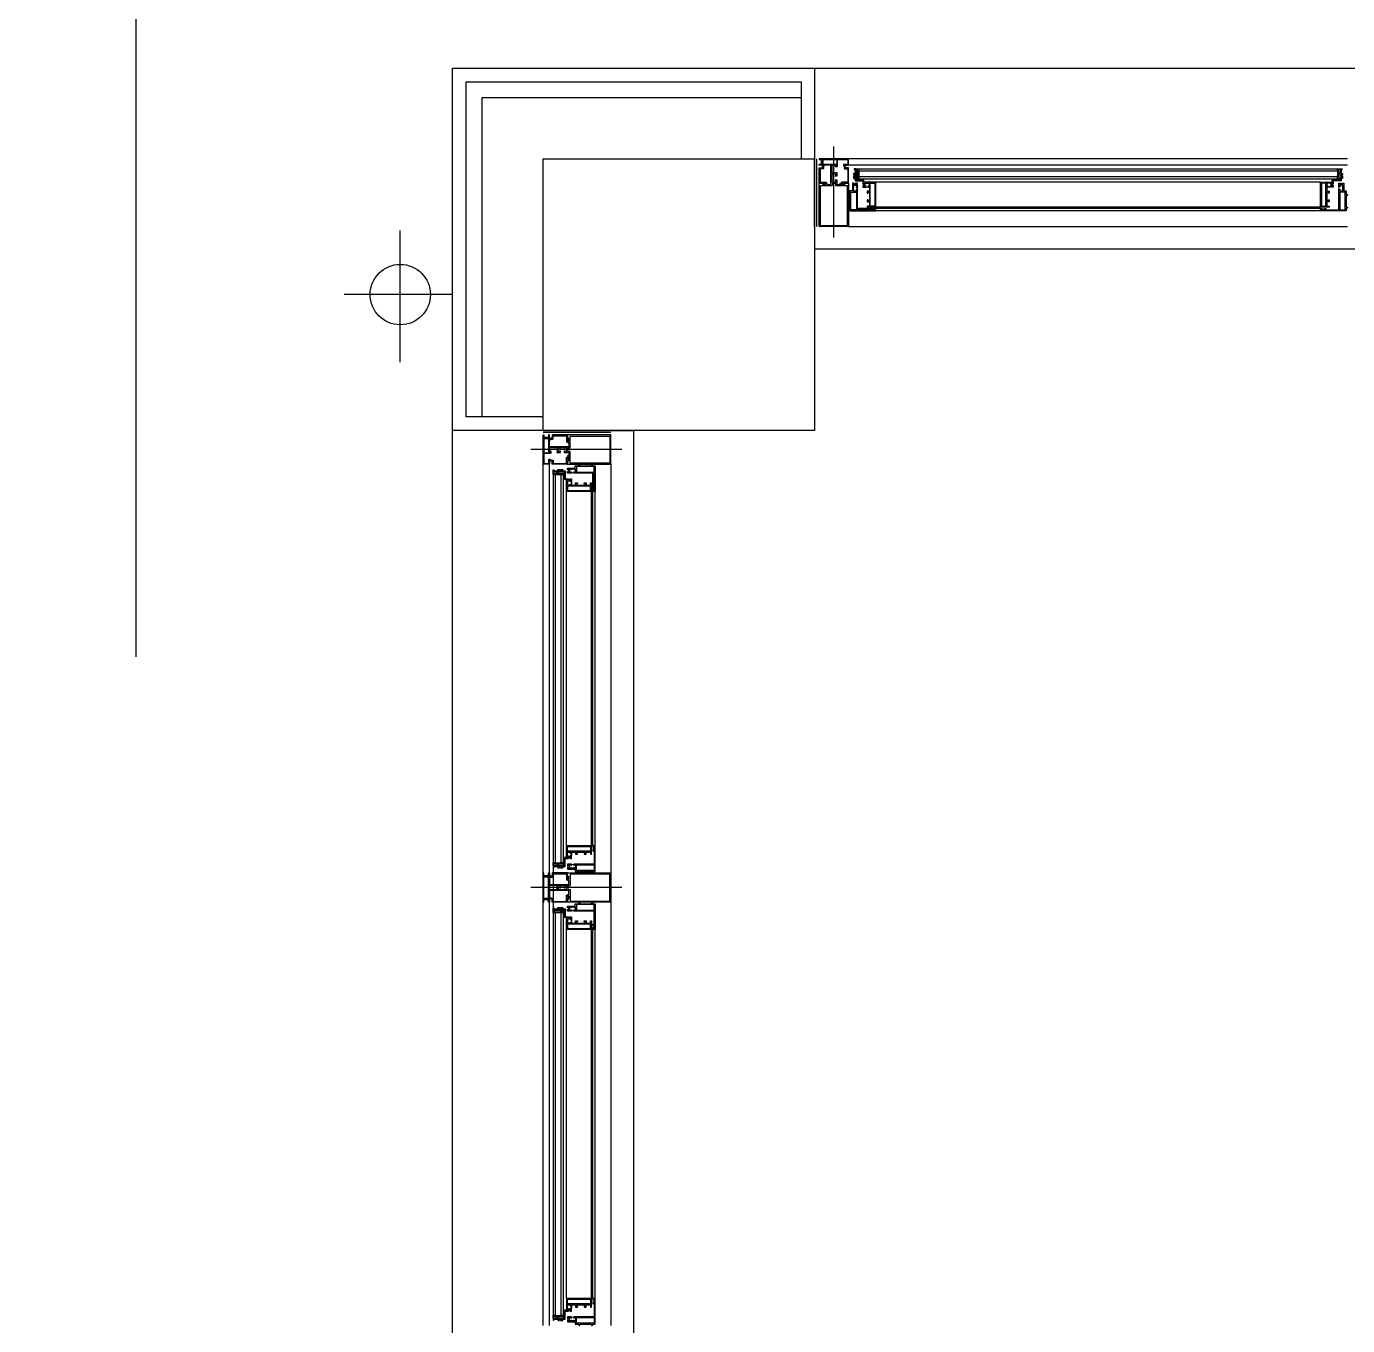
# Model space of a CAD drawing. Header units: millimetres. Extents: x 8456 to 190005487, y 619 to 455456909.
# Drawn here: x 196318.4 to 196767.9, y 159489.1 to 159931.1 of the extents above; entities that cross this region are included whole.
import ezdxf

# ---------------------------------------------------------------- set-up
doc = ezdxf.new("R2010")
doc.units = ezdxf.units.MM
doc.header["$LTSCALE"] = 400
doc.header["$MEASUREMENT"] = 0
doc.linetypes.add('HID', pattern=[2, 1.1, -0.9])
doc.linetypes.add('XR-평면도$0$HID', pattern=[2, 1.1, -0.9])
doc.layers.get('0').update_dxf_attribs({"linetype": 'CONTINUOUS'})
doc.layers.get('Defpoints').update_dxf_attribs({"color": 153, "linetype": 'CONTINUOUS'})
for name, color, linetype in [('AA-FIN2', 6, 'CONTINUOUS'), ('AA-FUR-미설치', 8, 'HID'), ('AA-HAT-타일', 8, 'CONTINUOUS'), ('AA-WID', 4, 'CONTINUOUS'), ('AA-공통-단열재', 17, 'CONTINUOUS'), ('COL', 2, 'CONTINUOUS'), ('FIN', 5, 'CONTINUOUS'), ('WID', 4, 'CONTINUOUS')]:
    doc.layers.add(name, color=color, linetype=linetype)
doc.layers.add('G-창호공차', color=31, linetype='CONTINUOUS', plot=False)

# ---------------------------------------------------------------- blocks, each defined once
blk = doc.blocks.new('A$C2DB436D3')
at = {"color": 8, "ltscale": 100}
for p, q in [((7153.54, 23109.55, 2515.73), (7949.94, 23109.55, 2515.73)), ((6977.54, 22269.15, 2515.73), (6977.54, 22933.55, 2515.73))]:
    blk.add_line(p, q, dxfattribs=at)
at = {"color": 8}
for p, q in [((6952.12, 22966.67, 2515.73), (6952.12, 23030.74, 2515.73)), ((6977.54, 22999.55, 2515.73), (6924.8, 22999.55, 2515.73))]:
    blk.add_line(p, q, dxfattribs=at)
blk.add_circle((6952.12, 22999.55, 2515.73), 14.67, dxfattribs=at)
at = {"layer": 'AA-FIN2', "color": 8}
for p, q in [((6977.54, 22933.55, 2515.73), (6977.54, 23109.55, 2515.73)), ((6977.54, 23109.55, 2515.73), (7153.54, 23109.55, 2515.73)), ((7153.54, 23109.55, 2515.73), (7153.54, 23065.55, 2515.73)), ((6984.14, 22940.15, 2515.73), (6984.14, 23102.95, 2515.73)), ((6984.14, 23102.95, 2515.73), (7146.94, 23102.95, 2515.73)), ((7146.94, 23102.95, 2515.73), (7146.94, 23065.55, 2515.73)), ((7021.54, 22940.15, 2515.73), (6984.14, 22940.15, 2515.73)), ((7021.54, 22933.55, 2515.73), (6977.54, 22933.55, 2515.73))]:
    blk.add_line(p, q, dxfattribs=at)
at = {"layer": 'AA-FUR-미설치', "color": 8, "linetype": 'XR-평면도$0$HID'}
blk.add_line((6823.54, 23263.55, 2515.73), (6823.54, 21855.55, 2515.73), dxfattribs=at)
at = {"layer": 'AA-HAT-타일', "color": 8}
for p, q in [((7949.94, 23021.55, 2515.73), (7153.54, 23021.55, 2515.73)), ((7065.54, 22933.55, 2515.73), (7065.54, 22269.15, 2515.73))]:
    blk.add_line(p, q, dxfattribs=at)
at = {"layer": 'AA-WID', "color": 8}
for p, q in [((7162.89, 23027.23, 2515.73), (7162.89, 23071.51, 2515.73)), ((7412.59, 23065.55, 2515.73), (7170.04, 23065.55, 2515.73)), ((7412.59, 23062.47, 2515.73), (7170.04, 23062.47, 2515.73)), ((7174.96, 23060.49, 2515.73), (7174.42, 23055.21, 2515.73)), ((7174.96, 23060.71, 2515.73), (7407.67, 23060.71, 2515.73)), ((7174.96, 23060.71, 2515.73), (7174.96, 23055.87, 2515.73)), ((7174.96, 23059.61, 2515.73), (7407.67, 23059.61, 2515.73)), ((7174.96, 23055.87, 2515.73), (7174.96, 23057.19, 2515.73)), ((7174.96, 23056.97, 2515.73), (7407.67, 23056.97, 2515.73)), ((7174.96, 23055.87, 2515.73), (7407.67, 23055.87, 2515.73)), ((7407.67, 23059.61, 2515.73), (7407.67, 23060.71, 2515.73)), ((7407.67, 23055.87, 2515.73), (7407.67, 23057.19, 2515.73)), ((7178.6, 23053.67, 2515.73), (7178.6, 23054.11, 2515.73)), ((7399.39, 23054.11, 2515.73), (7180.27, 23054.11, 2515.73)), ((7399.39, 23042.01, 2515.73), (7183.24, 23042.01, 2515.73)), ((7399.39, 23041.35, 2515.73), (7174.33, 23041.35, 2515.73)), ((7399.39, 23040.25, 2515.73), (7183.24, 23040.25, 2515.73)), ((7170.04, 23032.55, 2515.73), (7412.59, 23032.55, 2515.73)), ((7059.86, 22924.2, 2515.73), (7015.58, 22924.2, 2515.73)), ((7021.54, 22498.5, 2515.73), (7021.54, 22917.05, 2515.73)), ((7024.62, 22498.5, 2515.73), (7024.62, 22917.05, 2515.73)), ((7054.54, 22917.05, 2515.73), (7054.54, 22498.5, 2515.73)), ((7026.38, 22912.13, 2515.73), (7026.38, 22503.42, 2515.73)), ((7026.38, 22912.13, 2515.73), (7031.22, 22912.13, 2515.73)), ((7026.6, 22912.13, 2515.73), (7031.88, 22912.67, 2515.73)), ((7027.48, 22912.13, 2515.73), (7027.48, 22723.42, 2515.73)), ((7031.22, 22912.13, 2515.73), (7029.9, 22912.13, 2515.73)), ((7030.12, 22912.13, 2515.73), (7030.12, 22723.42, 2515.73)), ((7031.22, 22912.13, 2515.73), (7031.22, 22723.42, 2515.73)), ((7033.42, 22908.49, 2515.73), (7032.98, 22908.49, 2515.73)), ((7045.74, 22731.7, 2515.73), (7045.74, 22912.76, 2515.73)), ((7032.98, 22725.49, 2515.73), (7032.98, 22906.82, 2515.73)), ((7045.08, 22731.7, 2515.73), (7045.08, 22903.85, 2515.73)), ((7046.84, 22731.7, 2515.73), (7046.84, 22903.85, 2515.73)), ((7027.48, 22723.42, 2515.73), (7026.38, 22723.42, 2515.73)), ((7031.22, 22723.42, 2515.73), (7029.9, 22723.42, 2515.73)), ((7059.86, 22711.35, 2515.73), (7015.58, 22711.35, 2515.73)), ((7027.48, 22699.28, 2515.73), (7026.38, 22699.28, 2515.73)), ((7027.48, 22699.28, 2515.73), (7027.48, 22503.42, 2515.73)), ((7031.22, 22699.28, 2515.73), (7029.9, 22699.28, 2515.73)), ((7030.12, 22699.28, 2515.73), (7030.12, 22503.42, 2515.73)), ((7031.22, 22699.28, 2515.73), (7031.22, 22503.42, 2515.73)), ((7032.98, 22511.7, 2515.73), (7032.98, 22697.22, 2515.73)), ((7045.08, 22511.7, 2515.73), (7045.08, 22691, 2515.73)), ((7045.74, 22511.7, 2515.73), (7045.74, 22691, 2515.73)), ((7046.84, 22511.7, 2515.73), (7046.84, 22691, 2515.73)), ((7027.48, 22503.42, 2515.73), (7026.38, 22503.42, 2515.73)), ((7031.22, 22503.42, 2515.73), (7029.9, 22503.42, 2515.73))]:
    blk.add_line(p, q, dxfattribs=at)
at = {"layer": 'AA-WID', "color": 8, "elevation": 2515.73}
for points in [[(7157.28, 23065.11), (7157.28, 23063.14, 1), (7157.61, 23063.14), (7157.61, 23065.11, -0.414214), (7157.72, 23065.22), (7164.17, 23065.22, -0.414214), (7164.39, 23065), (7164.39, 23062.08), (7163.94, 23062.08), (7163.83, 23062.41), (7163.5, 23062.41), (7163.5, 23061.97, 0.414214), (7163.72, 23061.75), (7164.5, 23061.75, 0.414214), (7164.72, 23061.97), (7164.72, 23065, -0.414214), (7164.94, 23065.22), (7169.6, 23065.22, -0.414214), (7169.71, 23065.11), (7169.71, 23062.91, -0.414214), (7169.6, 23062.8), (7167.51, 23062.8), (7167.51, 23062.31, 1), (7167.84, 23062.31), (7167.84, 23062.47), (7170.04, 23062.47), (7170.04, 23065.55), (7155.74, 23065.55), (7155.74, 23065.22), (7157.17, 23065.22, -0.414214)], [(7155.74, 23053.67), (7157.71, 23053.67, -1), (7157.71, 23053.43), (7157.5, 23053.43), (7157.5, 23053.08), (7158.82, 23053.08), (7158.82, 23053.43), (7158.61, 23053.43, -1), (7158.61, 23053.67), (7159.37, 23053.67, -0.414214), (7159.48, 23053.56), (7159.48, 23053.12, 0.414214), (7159.59, 23053.01), (7161.35, 23053.01, 0.414214), (7161.46, 23053.12), (7161.46, 23056.14), (7161.53, 23056.2), (7161.46, 23056.27), (7161.46, 23062.25, 0.414214), (7161.24, 23062.47), (7158.27, 23062.47), (7158.27, 23062.31, -1), (7157.94, 23062.31), (7157.94, 23062.47), (7155.74, 23062.47), (7155.74, 23062.91), (7156.82, 23062.91, 0.414214), (7156.93, 23063.02), (7156.93, 23064.84, -1), (7157.26, 23064.84), (7157.26, 23063.02, 0.414214), (7157.37, 23062.91), (7164.1, 23062.91, -0.414214), (7164.32, 23062.69), (7164.32, 23062.14), (7163.99, 23062.14), (7163.9, 23062.4, 0.322823), (7163.8, 23062.47), (7162.01, 23062.47, 0.414214), (7161.9, 23062.36), (7161.9, 23058.84, 0.414214), (7162.01, 23058.73), (7163.81, 23058.73, 0.284079), (7163.91, 23058.79), (7163.99, 23058.95), (7164.32, 23058.95), (7164.32, 23057.19, -0.414214), (7164.21, 23057.08), (7163.71, 23057.08, -1), (7163.71, 23057.41), (7163.77, 23057.41, 0.414214), (7163.88, 23057.52), (7163.88, 23058.12, 0.414214), (7163.7, 23058.29), (7162.08, 23058.29, 0.414214), (7161.9, 23058.12), (7161.9, 23057.52, 0.414214), (7162.01, 23057.41), (7162.06, 23057.41, -1), (7162.06, 23057.08), (7162.01, 23057.08, 0.414214), (7161.9, 23056.97), (7161.9, 23055.43, 0.414214), (7162.01, 23055.32), (7162.06, 23055.32, -1), (7162.06, 23054.99), (7162.01, 23054.99, 0.414214), (7161.9, 23054.88), (7161.9, 23054.29, 0.414214), (7162.08, 23054.11), (7163.7, 23054.11, 0.414214), (7163.88, 23054.29), (7163.88, 23054.88, 0.414214), (7163.77, 23054.99), (7163.71, 23054.99, -1), (7163.71, 23055.32), (7164.21, 23055.32, -0.414214), (7164.32, 23055.21), (7164.32, 23053.12, 0.414214), (7164.43, 23053.01), (7166.41, 23053.01, 0.414214), (7166.52, 23053.12), (7166.52, 23053.23, 0.414214), (7166.41, 23053.34), (7166.09, 23053.34, -1), (7166.09, 23053.67), (7167.17, 23053.67, -1), (7167.17, 23053.43), (7166.96, 23053.43), (7166.96, 23053.08), (7168.28, 23053.08), (7168.28, 23053.43), (7168.07, 23053.43, -1), (7168.07, 23053.67), (7170.04, 23053.67), (7170.04, 23032.55), (7155.74, 23032.55)], [(7158.79, 23053.2, -0.414214), (7158.68, 23053.09), (7157.64, 23053.09, -0.414214), (7157.53, 23053.2), (7157.53, 23053.31, -0.414214), (7157.64, 23053.42), (7157.83, 23053.42, 0.696601), (7157.83, 23053.74), (7155.74, 23053.74), (7155.74, 23060.93, -0.414214), (7155.96, 23061.15), (7157.39, 23061.15), (7157.39, 23062.36), (7157.83, 23062.36), (7157.83, 23060.93, -0.414214), (7157.61, 23060.71), (7156.18, 23060.71), (7156.18, 23054.24), (7159.15, 23054.24), (7159.15, 23053.74), (7158.49, 23053.74, 0.696601), (7158.49, 23053.42), (7158.68, 23053.42, -0.414214), (7158.79, 23053.31)], [(7166.99, 23053.2, 0.414214), (7167.1, 23053.09), (7168.14, 23053.09, 0.414214), (7168.25, 23053.2), (7168.25, 23053.31, 0.414214), (7168.14, 23053.42), (7167.95, 23053.42, -0.696601), (7167.95, 23053.74), (7170.04, 23053.74), (7170.04, 23060.93, 0.414214), (7169.82, 23061.15), (7168.39, 23061.15), (7168.39, 23062.36), (7167.95, 23062.36), (7167.95, 23060.93, 0.414214), (7168.17, 23060.71), (7169.6, 23060.71), (7169.6, 23054.24), (7166.63, 23054.24), (7166.63, 23053.74), (7167.29, 23053.74, -0.696601), (7167.29, 23053.42), (7167.1, 23053.42, 0.414214), (7166.99, 23053.31)], [(7162.01, 23053.45), (7162.01, 23052.57, -0.414214), (7161.9, 23052.46), (7156.4, 23052.46, 0.414214), (7156.29, 23052.35), (7156.29, 23033.21, 0.414214), (7156.4, 23033.1), (7169.38, 23033.1, 0.414214), (7169.49, 23033.21), (7169.49, 23052.35, 0.414214), (7169.38, 23052.46), (7163.88, 23052.46, -0.414214), (7163.77, 23052.57), (7163.77, 23053.45, 0.414214), (7163.66, 23053.56), (7162.12, 23053.56, 0.414214)], [(7183.24, 23041.35), (7182.47, 23041.35, 1), (7182.47, 23041.02), (7182.8, 23041.02), (7182.8, 23040.69), (7181.04, 23040.69), (7181.04, 23041.02), (7181.37, 23041.02, 1), (7181.37, 23041.35), (7180.6, 23041.35), (7180.6, 23040.69), (7174.55, 23040.69, -0.414213), (7174.33, 23040.91), (7174.33, 23050.57, 0.414213), (7174.22, 23050.68), (7173.78, 23050.68, 1), (7173.78, 23050.46), (7173.89, 23050.46), (7173.89, 23049.93, -0.414214), (7173.78, 23049.82), (7172.46, 23049.82, -0.414214), (7172.35, 23049.93), (7172.35, 23050.46), (7172.46, 23050.46, 1), (7172.46, 23050.68), (7172.35, 23050.68), (7172.35, 23051.82), (7172.46, 23051.82, 1), (7172.46, 23052.04), (7172.35, 23052.04), (7172.35, 23052.57, -0.414214), (7172.46, 23052.68), (7173.78, 23052.68, -0.414214), (7173.89, 23052.57), (7173.89, 23052.04), (7173.78, 23052.04, 1), (7173.78, 23051.82), (7174.22, 23051.82, 0.414214), (7174.33, 23051.93), (7174.33, 23053.67), (7173.56, 23053.67, 0.414214), (7173.45, 23053.56), (7173.45, 23053.56, 0.414214), (7173.56, 23053.45), (7173.89, 23053.45), (7173.89, 23053.12), (7172.35, 23053.12), (7172.35, 23053.45), (7172.68, 23053.45, 1), (7172.68, 23053.67), (7171.91, 23053.67), (7171.91, 23051.32), (7171.98, 23051.25), (7171.91, 23051.19), (7171.91, 23050.04, -0.414214), (7171.8, 23049.93), (7170.7, 23049.93), (7170.7, 23048.17), (7170.26, 23048.17, 0.414214), (7170.04, 23047.95, 0.414214), (7170.26, 23047.73), (7170.7, 23047.73), (7170.7, 23042.01), (7170.26, 23042.01, 0.414214), (7170.04, 23041.79, 0.414214), (7170.26, 23041.57), (7170.7, 23041.57), (7170.7, 23040.25), (7183.24, 23040.25)], [(7399.39, 23041.35), (7400.16, 23041.35, -1), (7400.16, 23041.02), (7399.83, 23041.02), (7399.83, 23040.69), (7401.59, 23040.69), (7401.59, 23041.02), (7401.26, 23041.02, -1), (7401.26, 23041.35), (7402.03, 23041.35), (7402.03, 23040.69), (7408.08, 23040.69, 0.414213), (7408.3, 23040.91), (7408.3, 23050.57, -0.414213), (7408.41, 23050.68), (7408.85, 23050.68, -1), (7408.85, 23050.46), (7408.74, 23050.46), (7408.74, 23049.93, 0.414214), (7408.85, 23049.82), (7410.17, 23049.82, 0.414214), (7410.28, 23049.93), (7410.28, 23050.46), (7410.17, 23050.46, -1), (7410.17, 23050.68), (7410.28, 23050.68), (7410.28, 23051.83), (7410.17, 23051.83, -1), (7410.17, 23052.05), (7410.28, 23052.05), (7410.28, 23052.57, 0.414214), (7410.17, 23052.68), (7408.85, 23052.68, 0.414214), (7408.74, 23052.57), (7408.74, 23052.05), (7408.85, 23052.05, -1), (7408.85, 23051.83), (7408.41, 23051.83, -0.414214), (7408.3, 23051.94), (7408.3, 23053.67), (7409.07, 23053.67, -0.414214), (7409.18, 23053.56), (7409.18, 23053.56, -0.414214), (7409.07, 23053.45), (7408.74, 23053.45), (7408.74, 23053.12), (7410.28, 23053.12), (7410.28, 23053.45), (7409.95, 23053.45, -1), (7409.95, 23053.67), (7410.72, 23053.67), (7410.72, 23051.32), (7410.65, 23051.25), (7410.72, 23051.19), (7410.72, 23050.04, 0.414214), (7410.83, 23049.93), (7411.93, 23049.93), (7411.93, 23048.17), (7412.37, 23048.17, -0.414214), (7412.59, 23047.95, -0.414214), (7412.37, 23047.73), (7411.93, 23047.73), (7411.93, 23042.01), (7412.37, 23042.01, -0.414214), (7412.59, 23041.79, -0.414214), (7412.37, 23041.57), (7411.93, 23041.57), (7411.93, 23040.25), (7399.39, 23040.25)], [(7021.98, 22929.81), (7023.95, 22929.81, -1), (7023.95, 22929.48), (7021.98, 22929.48, 0.414214), (7021.87, 22929.37), (7021.87, 22922.93, 0.414214), (7022.09, 22922.71), (7025.02, 22922.71), (7025.02, 22923.15), (7024.69, 22923.26), (7024.69, 22923.59), (7025.13, 22923.59, -0.414214), (7025.35, 22923.37), (7025.35, 22922.6, -0.414214), (7025.13, 22922.38), (7022.09, 22922.38, 0.414214), (7021.87, 22922.16), (7021.87, 22917.49, 0.414214), (7021.98, 22917.38), (7024.18, 22917.38, 0.414214), (7024.29, 22917.49), (7024.29, 22919.58), (7024.78, 22919.58, -1), (7024.78, 22919.25), (7024.62, 22919.25), (7024.62, 22917.05), (7021.54, 22917.05), (7021.54, 22931.35), (7021.87, 22931.35), (7021.87, 22929.92, 0.414214)], [(7033.42, 22931.35), (7033.42, 22929.38, 1), (7033.66, 22929.38), (7033.66, 22929.59), (7034.01, 22929.59), (7034.01, 22928.27), (7033.66, 22928.27), (7033.66, 22928.48, 1), (7033.42, 22928.48), (7033.42, 22927.72, 0.414214), (7033.53, 22927.61), (7033.97, 22927.61, -0.414214), (7034.08, 22927.5), (7034.08, 22925.74, -0.414214), (7033.97, 22925.63), (7030.96, 22925.63), (7030.89, 22925.57), (7030.82, 22925.63), (7024.84, 22925.63, -0.414214), (7024.62, 22925.85), (7024.62, 22928.82), (7024.78, 22928.82, 1), (7024.78, 22929.15), (7024.62, 22929.15), (7024.62, 22931.35), (7024.18, 22931.35), (7024.18, 22930.27, -0.414214), (7024.07, 22930.16), (7022.25, 22930.16, 1), (7022.25, 22929.83), (7024.07, 22929.83, -0.414214), (7024.18, 22929.72), (7024.18, 22922.99, 0.414214), (7024.4, 22922.77), (7024.95, 22922.77), (7024.95, 22923.1), (7024.69, 22923.19, -0.322823), (7024.62, 22923.29), (7024.62, 22925.08, -0.414214), (7024.73, 22925.19), (7028.25, 22925.19, -0.414214), (7028.36, 22925.08), (7028.36, 22923.28, -0.284079), (7028.3, 22923.18), (7028.14, 22923.1), (7028.14, 22922.77), (7029.9, 22922.77, 0.414214), (7030.01, 22922.88), (7030.01, 22923.38, 1), (7029.68, 22923.38), (7029.68, 22923.32, -0.414214), (7029.57, 22923.21), (7028.98, 22923.21, -0.414214), (7028.8, 22923.39), (7028.8, 22925.02, -0.414214), (7028.98, 22925.19), (7029.57, 22925.19, -0.414214), (7029.68, 22925.08), (7029.68, 22925.03, 1), (7030.01, 22925.03), (7030.01, 22925.08, -0.414214), (7030.12, 22925.19), (7031.66, 22925.19, -0.414214), (7031.77, 22925.08), (7031.77, 22925.03, 1), (7032.1, 22925.03), (7032.1, 22925.08, -0.414214), (7032.21, 22925.19), (7032.8, 22925.19, -0.414214), (7032.98, 22925.02), (7032.98, 22923.39, -0.414214), (7032.8, 22923.21), (7032.21, 22923.21, -0.414214), (7032.1, 22923.32), (7032.1, 22923.38, 1), (7031.77, 22923.38), (7031.77, 22922.88, 0.414214), (7031.88, 22922.77), (7033.97, 22922.77, -0.414214), (7034.08, 22922.66), (7034.08, 22920.68, -0.414214), (7033.97, 22920.57), (7033.86, 22920.57, -0.414214), (7033.75, 22920.68), (7033.75, 22921, 1), (7033.42, 22921), (7033.42, 22919.92, 1), (7033.66, 22919.92), (7033.66, 22920.13), (7034.01, 22920.13), (7034.01, 22918.81), (7033.66, 22918.81), (7033.66, 22919.02, 1), (7033.42, 22919.02), (7033.42, 22917.05), (7054.54, 22917.05), (7054.54, 22931.35)], [(7033.89, 22928.31, 0.414214), (7034, 22928.42), (7034, 22929.45, 0.414214), (7033.89, 22929.56), (7033.78, 22929.56, 0.414214), (7033.67, 22929.45), (7033.67, 22929.26, -0.696601), (7033.35, 22929.26), (7033.35, 22931.35), (7026.16, 22931.35, 0.414214), (7025.94, 22931.13), (7025.94, 22929.7), (7024.73, 22929.7), (7024.73, 22929.26), (7026.16, 22929.26, 0.414214), (7026.38, 22929.48), (7026.38, 22930.91), (7032.85, 22930.91), (7032.85, 22927.94), (7033.35, 22927.94), (7033.35, 22928.6, -0.696601), (7033.67, 22928.6), (7033.67, 22928.42, 0.414214), (7033.78, 22928.31)], [(7033.64, 22925.08), (7034.52, 22925.08, 0.414214), (7034.63, 22925.19), (7034.63, 22930.69, -0.414214), (7034.74, 22930.8), (7053.88, 22930.8, -0.414214), (7053.99, 22930.69), (7053.99, 22917.71, -0.414214), (7053.88, 22917.6), (7034.74, 22917.6, -0.414214), (7034.63, 22917.71), (7034.63, 22923.21, 0.414214), (7034.52, 22923.32), (7033.64, 22923.32, -0.414214), (7033.53, 22923.43), (7033.53, 22924.97, -0.414214)], [(7033.89, 22920.1, -0.414214), (7034, 22919.99), (7034, 22918.96, -0.414214), (7033.89, 22918.85), (7033.78, 22918.85, -0.414214), (7033.67, 22918.96), (7033.67, 22919.14, 0.696601), (7033.35, 22919.14), (7033.35, 22917.05), (7026.16, 22917.05, -0.414214), (7025.94, 22917.27), (7025.94, 22918.7), (7024.73, 22918.7), (7024.73, 22919.14), (7026.16, 22919.14, -0.414214), (7026.38, 22918.92), (7026.38, 22917.49), (7032.85, 22917.49), (7032.85, 22920.46), (7033.35, 22920.46), (7033.35, 22919.8, 0.696601), (7033.67, 22919.8), (7033.67, 22919.99, -0.414214), (7033.78, 22920.1)], [(7045.74, 22903.85), (7045.74, 22904.62, -1), (7046.07, 22904.62), (7046.07, 22904.29), (7046.4, 22904.29), (7046.4, 22906.05), (7046.07, 22906.05), (7046.07, 22905.72, -1), (7045.74, 22905.72), (7045.74, 22906.49), (7046.4, 22906.49), (7046.4, 22912.54, 0.414213), (7046.18, 22912.76), (7036.52, 22912.76, -0.414213), (7036.41, 22912.87), (7036.41, 22913.31, -1), (7036.63, 22913.31), (7036.63, 22913.2), (7037.16, 22913.2, 0.414214), (7037.27, 22913.31), (7037.27, 22914.63, 0.414214), (7037.16, 22914.74), (7036.63, 22914.74), (7036.63, 22914.63, -1), (7036.41, 22914.63), (7036.41, 22914.74), (7035.27, 22914.74), (7035.27, 22914.63, -1), (7035.05, 22914.63), (7035.05, 22914.74), (7034.52, 22914.74, 0.414214), (7034.41, 22914.63), (7034.41, 22913.31, 0.414214), (7034.52, 22913.2), (7035.05, 22913.2), (7035.05, 22913.31, -1), (7035.27, 22913.31), (7035.27, 22912.87, -0.414214), (7035.16, 22912.76), (7033.42, 22912.76), (7033.42, 22913.53, -0.414214), (7033.53, 22913.64), (7033.53, 22913.64, -0.414214), (7033.64, 22913.53), (7033.64, 22913.2), (7033.97, 22913.2), (7033.97, 22914.74), (7033.64, 22914.74), (7033.64, 22914.41, -1), (7033.42, 22914.41), (7033.42, 22915.18), (7035.77, 22915.18), (7035.84, 22915.12), (7035.91, 22915.18), (7037.05, 22915.18, 0.414214), (7037.16, 22915.29), (7037.16, 22916.39), (7038.92, 22916.39), (7038.92, 22916.83, -0.414214), (7039.14, 22917.05, -0.414214), (7039.36, 22916.83), (7039.36, 22916.39), (7045.08, 22916.39), (7045.08, 22916.83, -0.414214), (7045.3, 22917.05, -0.414214), (7045.52, 22916.83), (7045.52, 22916.39), (7046.84, 22916.39), (7046.84, 22903.85)], [(7045.74, 22731.7), (7045.74, 22730.93, 1), (7046.07, 22730.93), (7046.07, 22731.26), (7046.4, 22731.26), (7046.4, 22729.5), (7046.07, 22729.5), (7046.07, 22729.83, 1), (7045.74, 22729.83), (7045.74, 22729.06), (7046.4, 22729.06), (7046.4, 22723.01, -0.414213), (7046.18, 22722.79), (7036.52, 22722.79, 0.414213), (7036.41, 22722.68), (7036.41, 22722.24, 1), (7036.63, 22722.24), (7036.63, 22722.35), (7037.16, 22722.35, -0.414214), (7037.27, 22722.24), (7037.27, 22720.92, -0.414214), (7037.16, 22720.81), (7036.63, 22720.81), (7036.63, 22720.92, 1), (7036.41, 22720.92), (7036.41, 22720.81), (7035.27, 22720.81), (7035.27, 22720.92, 1), (7035.05, 22720.92), (7035.05, 22720.81), (7034.52, 22720.81, -0.414214), (7034.41, 22720.92), (7034.41, 22722.24, -0.414214), (7034.52, 22722.35), (7035.05, 22722.35), (7035.05, 22722.24, 1), (7035.27, 22722.24), (7035.27, 22722.68, 0.414214), (7035.16, 22722.79), (7033.42, 22722.79), (7033.42, 22722.02, 0.414214), (7033.53, 22721.91), (7033.53, 22721.91, 0.414214), (7033.64, 22722.02), (7033.64, 22722.35), (7033.97, 22722.35), (7033.97, 22720.81), (7033.64, 22720.81), (7033.64, 22721.14, 1), (7033.42, 22721.14), (7033.42, 22720.37), (7035.77, 22720.37), (7035.84, 22720.44), (7035.9, 22720.37), (7037.05, 22720.37, -0.414214), (7037.16, 22720.26), (7037.16, 22719.16), (7038.92, 22719.16), (7038.92, 22718.72, 0.414214), (7039.14, 22718.5, 0.414214), (7039.36, 22718.72), (7039.36, 22719.16), (7045.08, 22719.16), (7045.08, 22718.72, 0.414214), (7045.3, 22718.5, 0.414214), (7045.52, 22718.72), (7045.52, 22719.16), (7046.84, 22719.16), (7046.84, 22731.7)], [(7033.89, 22715.46, 0.414214), (7034, 22715.57), (7034, 22716.6, 0.414214), (7033.89, 22716.71), (7033.78, 22716.71, 0.414214), (7033.67, 22716.6), (7033.67, 22716.41, -0.696601), (7033.35, 22716.41), (7033.35, 22718.5), (7026.16, 22718.5, 0.414214), (7025.94, 22718.28), (7025.94, 22716.85), (7024.73, 22716.85), (7024.73, 22716.41), (7026.16, 22716.41, 0.414214), (7026.38, 22716.63), (7026.38, 22718.06), (7032.85, 22718.06), (7032.85, 22715.09), (7033.35, 22715.09), (7033.35, 22715.75, -0.696601), (7033.67, 22715.75), (7033.67, 22715.57, 0.414214), (7033.78, 22715.46)], [(7033.89, 22707.25, -0.414214), (7034, 22707.14), (7034, 22706.11, -0.414214), (7033.89, 22706), (7033.78, 22706, -0.414214), (7033.67, 22706.11), (7033.67, 22706.29, 0.696601), (7033.35, 22706.29), (7033.35, 22704.2), (7026.16, 22704.2, -0.414214), (7025.94, 22704.42), (7025.94, 22705.85), (7024.73, 22705.85), (7024.73, 22706.29), (7026.16, 22706.29, -0.414214), (7026.38, 22706.07), (7026.38, 22704.64), (7032.85, 22704.64), (7032.85, 22707.61), (7033.35, 22707.61), (7033.35, 22706.95, 0.696601), (7033.67, 22706.95), (7033.67, 22707.14, -0.414214), (7033.78, 22707.25)], [(7045.74, 22691), (7045.74, 22691.77, -1), (7046.07, 22691.77), (7046.07, 22691.44), (7046.4, 22691.44), (7046.4, 22693.2), (7046.07, 22693.2), (7046.07, 22692.87, -1), (7045.74, 22692.87), (7045.74, 22693.64), (7046.4, 22693.64), (7046.4, 22699.69, 0.414213), (7046.18, 22699.91), (7036.52, 22699.91, -0.414213), (7036.41, 22700.02), (7036.41, 22700.46, -1), (7036.63, 22700.46), (7036.63, 22700.35), (7037.16, 22700.35, 0.414214), (7037.27, 22700.46), (7037.27, 22701.78, 0.414214), (7037.16, 22701.89), (7036.63, 22701.89), (7036.63, 22701.78, -1), (7036.41, 22701.78), (7036.41, 22701.89), (7035.27, 22701.89), (7035.27, 22701.78, -1), (7035.05, 22701.78), (7035.05, 22701.89), (7034.52, 22701.89, 0.414214), (7034.41, 22701.78), (7034.41, 22700.46, 0.414214), (7034.52, 22700.35), (7035.05, 22700.35), (7035.05, 22700.46, -1), (7035.27, 22700.46), (7035.27, 22700.02, -0.414214), (7035.16, 22699.91), (7033.42, 22699.91), (7033.42, 22700.68, -0.414214), (7033.53, 22700.79), (7033.53, 22700.79, -0.414214), (7033.64, 22700.68), (7033.64, 22700.35), (7033.97, 22700.35), (7033.97, 22701.89), (7033.64, 22701.89), (7033.64, 22701.56, -1), (7033.42, 22701.56), (7033.42, 22702.33), (7035.77, 22702.33), (7035.84, 22702.27), (7035.9, 22702.33), (7037.05, 22702.33, 0.414214), (7037.16, 22702.44), (7037.16, 22703.54), (7038.92, 22703.54), (7038.92, 22703.98, -0.414214), (7039.14, 22704.2, -0.414214), (7039.36, 22703.98), (7039.36, 22703.54), (7045.08, 22703.54), (7045.08, 22703.98, -0.414214), (7045.3, 22704.2, -0.414214), (7045.52, 22703.98), (7045.52, 22703.54), (7046.84, 22703.54), (7046.84, 22691)], [(7045.74, 22511.7), (7045.74, 22510.93, 1), (7046.07, 22510.93), (7046.07, 22511.26), (7046.4, 22511.26), (7046.4, 22509.5), (7046.07, 22509.5), (7046.07, 22509.83, 1), (7045.74, 22509.83), (7045.74, 22509.06), (7046.4, 22509.06), (7046.4, 22503.01, -0.414213), (7046.18, 22502.79), (7036.52, 22502.79, 0.414213), (7036.41, 22502.68), (7036.41, 22502.24, 1), (7036.63, 22502.24), (7036.63, 22502.35), (7037.16, 22502.35, -0.414214), (7037.27, 22502.24), (7037.27, 22500.92, -0.414214), (7037.16, 22500.81), (7036.63, 22500.81), (7036.63, 22500.92, 1), (7036.41, 22500.92), (7036.41, 22500.81), (7035.27, 22500.81), (7035.27, 22500.92, 1), (7035.05, 22500.92), (7035.05, 22500.81), (7034.52, 22500.81, -0.414214), (7034.41, 22500.92), (7034.41, 22502.24, -0.414214), (7034.52, 22502.35), (7035.05, 22502.35), (7035.05, 22502.24, 1), (7035.27, 22502.24), (7035.27, 22502.68, 0.414214), (7035.16, 22502.79), (7033.42, 22502.79), (7033.42, 22502.02, 0.414214), (7033.53, 22501.91), (7033.53, 22501.91, 0.414214), (7033.64, 22502.02), (7033.64, 22502.35), (7033.97, 22502.35), (7033.97, 22500.81), (7033.64, 22500.81), (7033.64, 22501.14, 1), (7033.42, 22501.14), (7033.42, 22500.37), (7035.77, 22500.37), (7035.84, 22500.44), (7035.9, 22500.37), (7037.05, 22500.37, -0.414214), (7037.16, 22500.26), (7037.16, 22499.16), (7038.92, 22499.16), (7038.92, 22498.72, 0.414214), (7039.14, 22498.5, 0.414214), (7039.36, 22498.72), (7039.36, 22499.16), (7045.08, 22499.16), (7045.08, 22498.72, 0.414214), (7045.3, 22498.5, 0.414214), (7045.52, 22498.72), (7045.52, 22499.16), (7046.84, 22499.16), (7046.84, 22511.7)]]:
    blk.add_lwpolyline(points, format="xyb", close=True, dxfattribs=at)
for points in [[(7180.27, 23054.11), (7180.27, 23054.22, 1), (7179.94, 23054.22), (7179.94, 23054.11), (7179.13, 23054.11), (7179.06, 23054.05), (7178.99, 23054.11), (7177.46, 23054.11), (7177.46, 23055.21), (7174.42, 23055.21), (7174.42, 23055.65), (7174.13, 23055.65), (7174.13, 23055.21), (7173.65, 23055.21), (7173.65, 23058.44), (7174.13, 23058.44), (7174.13, 23058), (7174.42, 23058), (7174.42, 23058.73), (7173.65, 23058.73), (7173.65, 23060.71), (7172.79, 23060.71, 0.414214), (7172.72, 23060.65), (7172.72, 23060.45, 0.414214), (7172.79, 23060.38), (7173.21, 23060.38), (7173.21, 23058.34), (7172.5, 23058.34), (7172.5, 23057.68, 0.414214), (7172.61, 23057.57), (7172.77, 23057.57, 0.414214), (7172.88, 23057.68), (7172.88, 23057.9), (7173.21, 23057.9), (7173.21, 23057.57), (7173.21, 23057.08), (7172.5, 23057.08), (7172.5, 23056.09, 0.414214), (7172.61, 23055.98), (7172.77, 23055.98, 0.414214), (7172.88, 23056.09), (7172.88, 23056.64), (7173.21, 23056.64), (7173.21, 23054.77), (7177.02, 23054.77), (7177.02, 23053.34, 0.414214), (7177.13, 23053.23, 0.414214), (7177.24, 23053.34), (7177.24, 23053.53, -0.414214), (7177.38, 23053.67, -0.414214), (7177.52, 23053.53), (7177.52, 23052.18, -0.414214), (7177.38, 23052.04, -0.414214), (7177.24, 23052.18), (7177.24, 23052.37, 0.414214), (7177.13, 23052.48, 0.414214), (7177.02, 23052.37), (7177.02, 23051.69), (7178.38, 23051.69, 0.414214), (7178.49, 23051.8), (7178.49, 23052.24, 1), (7178.27, 23052.24, -0.414214), (7178.16, 23052.13), (7178.09, 23052.13, -0.414214), (7177.96, 23052.26), (7177.96, 23053.54, -0.414214), (7178.09, 23053.67), (7178.16, 23053.67, -0.414214), (7178.27, 23053.56, 1), (7178.49, 23053.56, -0.414214), (7178.6, 23053.67), (7179.52, 23053.67, -0.414214), (7179.63, 23053.56, 1), (7179.85, 23053.56, -0.414214), (7179.96, 23053.67), (7180.03, 23053.67, -0.414214), (7180.16, 23053.54), (7180.16, 23052.26, -0.414214), (7180.03, 23052.13), (7179.96, 23052.13, -0.414214), (7179.85, 23052.24, 1), (7179.63, 23052.24), (7179.63, 23051.8, 0.414214), (7179.74, 23051.69), (7180.16, 23051.69), (7180.16, 23049.82), (7179.06, 23049.82), (7179.06, 23048.83), (7179.5, 23048.83), (7179.5, 23049.38), (7180.16, 23049.38), (7180.16, 23044.98), (7179.5, 23044.98), (7179.5, 23045.53), (7179.06, 23045.53), (7179.06, 23044.54), (7180.16, 23044.54), (7180.16, 23042.45), (7179.06, 23042.45), (7179.06, 23042.01), (7183.24, 23042.01), (7183.24, 23054.11), (7180.27, 23054.11)], [(7402.36, 23054.11), (7402.36, 23054.22, -1), (7402.69, 23054.22), (7402.69, 23054.11), (7403.5, 23054.11), (7403.57, 23054.05), (7403.63, 23054.11), (7405.16, 23054.11), (7405.16, 23055.21), (7408.21, 23055.21), (7408.21, 23055.65), (7408.5, 23055.65), (7408.5, 23055.21), (7408.98, 23055.21), (7408.98, 23058.45), (7408.5, 23058.45), (7408.5, 23058.01), (7408.21, 23058.01), (7408.21, 23058.73), (7408.98, 23058.73), (7408.98, 23060.71), (7409.84, 23060.71, -0.414214), (7409.91, 23060.65), (7409.91, 23060.45, -0.414214), (7409.84, 23060.38), (7409.42, 23060.38), (7409.42, 23058.34), (7410.13, 23058.34), (7410.13, 23057.68, -0.414214), (7410.02, 23057.57), (7409.86, 23057.57, -0.414214), (7409.75, 23057.68), (7409.75, 23057.9), (7409.42, 23057.9), (7409.42, 23057.57), (7409.42, 23057.08), (7410.13, 23057.08), (7410.13, 23056.09, -0.414214), (7410.02, 23055.98), (7409.86, 23055.98, -0.414214), (7409.75, 23056.09), (7409.75, 23056.64), (7409.42, 23056.64), (7409.42, 23054.77), (7405.6, 23054.77), (7405.6, 23053.34, -0.414214), (7405.49, 23053.23, -0.414214), (7405.38, 23053.34), (7405.38, 23053.54, 0.414214), (7405.25, 23053.67, 0.414214), (7405.11, 23053.54), (7405.11, 23052.18, 0.414214), (7405.25, 23052.05, 0.414214), (7405.38, 23052.18), (7405.38, 23052.38, -0.414214), (7405.49, 23052.49, -0.414214), (7405.6, 23052.38), (7405.6, 23051.69), (7404.25, 23051.69, -0.414214), (7404.14, 23051.8), (7404.14, 23052.24, -1), (7404.36, 23052.24, 0.414214), (7404.47, 23052.13), (7404.54, 23052.13, 0.414214), (7404.67, 23052.27), (7404.67, 23053.54, 0.414214), (7404.54, 23053.67), (7404.47, 23053.67, 0.414214), (7404.36, 23053.56, -1), (7404.14, 23053.56, 0.414214), (7404.03, 23053.67), (7403.11, 23053.67, 0.414214), (7403, 23053.56, -1), (7402.78, 23053.56, 0.414214), (7402.67, 23053.67), (7402.6, 23053.67, 0.414214), (7402.47, 23053.54), (7402.47, 23052.27, 0.414214), (7402.6, 23052.13), (7402.67, 23052.13, 0.414214), (7402.78, 23052.24, -1), (7403, 23052.24), (7403, 23051.8, -0.414214), (7402.89, 23051.69), (7402.47, 23051.69), (7402.47, 23049.82), (7403.57, 23049.82), (7403.57, 23048.83), (7403.13, 23048.83), (7403.13, 23049.38), (7402.47, 23049.38), (7402.47, 23044.98), (7403.13, 23044.98), (7403.13, 23045.53), (7403.57, 23045.53), (7403.57, 23044.54), (7402.47, 23044.54), (7402.47, 23042.45), (7403.57, 23042.45), (7403.57, 23042.01), (7399.39, 23042.01), (7399.39, 23054.11), (7402.36, 23054.11)], [(7032.98, 22906.82), (7032.87, 22906.82, -1), (7032.87, 22907.15), (7032.98, 22907.15), (7032.98, 22907.97), (7033.05, 22908.03), (7032.98, 22908.1), (7032.98, 22909.63), (7031.88, 22909.63), (7031.88, 22912.67), (7031.44, 22912.67), (7031.44, 22912.96), (7031.88, 22912.96), (7031.88, 22913.44), (7028.65, 22913.44), (7028.65, 22912.96), (7029.09, 22912.96), (7029.09, 22912.67), (7028.36, 22912.67), (7028.36, 22913.44), (7026.38, 22913.44), (7026.38, 22914.3, -0.414214), (7026.44, 22914.37), (7026.64, 22914.37, -0.414214), (7026.71, 22914.3), (7026.71, 22913.88), (7028.76, 22913.88), (7028.76, 22914.59), (7029.42, 22914.59, -0.414214), (7029.53, 22914.48), (7029.53, 22914.32, -0.414214), (7029.42, 22914.21), (7029.2, 22914.21), (7029.2, 22913.88), (7029.52, 22913.88), (7030.01, 22913.88), (7030.01, 22914.59), (7031, 22914.59, -0.414214), (7031.11, 22914.48), (7031.11, 22914.32, -0.414214), (7031, 22914.21), (7030.45, 22914.21), (7030.45, 22913.88), (7032.32, 22913.88), (7032.32, 22910.07), (7033.75, 22910.07, -0.414214), (7033.86, 22909.96, -0.414214), (7033.75, 22909.85), (7033.56, 22909.85, 0.414214), (7033.42, 22909.71, 0.414214), (7033.56, 22909.57), (7034.91, 22909.57, 0.414214), (7035.05, 22909.71, 0.414214), (7034.91, 22909.85), (7034.72, 22909.85, -0.414214), (7034.61, 22909.96, -0.414214), (7034.72, 22910.07), (7035.4, 22910.07), (7035.4, 22908.71, -0.414214), (7035.29, 22908.6), (7034.85, 22908.6, -1), (7034.85, 22908.82, 0.414214), (7034.96, 22908.93), (7034.96, 22909, 0.414214), (7034.83, 22909.13), (7033.55, 22909.13, 0.414214), (7033.42, 22909), (7033.42, 22908.93, 0.414214), (7033.53, 22908.82, -1), (7033.53, 22908.6, 0.414214), (7033.42, 22908.49), (7033.42, 22907.57, 0.414214), (7033.53, 22907.46, -1), (7033.53, 22907.24, 0.414214), (7033.42, 22907.13), (7033.42, 22907.06, 0.414214), (7033.55, 22906.93), (7034.83, 22906.93, 0.414214), (7034.96, 22907.06), (7034.96, 22907.13, 0.414214), (7034.85, 22907.24, -1), (7034.85, 22907.46), (7035.29, 22907.46, -0.414214), (7035.4, 22907.35), (7035.4, 22906.93), (7037.27, 22906.93), (7037.27, 22908.03), (7038.26, 22908.03), (7038.26, 22907.59), (7037.71, 22907.59), (7037.71, 22906.93), (7042.11, 22906.93), (7042.11, 22907.59), (7041.56, 22907.59), (7041.56, 22908.03), (7042.55, 22908.03), (7042.55, 22906.93), (7044.64, 22906.93), (7044.64, 22908.03), (7045.08, 22908.03), (7045.08, 22903.85), (7032.98, 22903.85), (7032.98, 22906.82)], [(7032.98, 22728.73), (7032.87, 22728.73, 1), (7032.87, 22728.4), (7032.98, 22728.4), (7032.98, 22727.59), (7033.04, 22727.52), (7032.98, 22727.46), (7032.98, 22725.93), (7031.88, 22725.93), (7031.88, 22722.88), (7031.44, 22722.88), (7031.44, 22722.59), (7031.88, 22722.59), (7031.88, 22722.11), (7028.64, 22722.11), (7028.64, 22722.59), (7029.08, 22722.59), (7029.08, 22722.88), (7028.36, 22722.88), (7028.36, 22722.11), (7026.38, 22722.11), (7026.38, 22721.25, 0.414214), (7026.44, 22721.19), (7026.64, 22721.19, 0.414214), (7026.71, 22721.25), (7026.71, 22721.67), (7028.75, 22721.67), (7028.75, 22720.97), (7029.41, 22720.97, 0.414214), (7029.52, 22721.08), (7029.52, 22721.23, 0.414214), (7029.41, 22721.34), (7029.19, 22721.34), (7029.19, 22721.67), (7029.52, 22721.67), (7030.01, 22721.67), (7030.01, 22720.97), (7031, 22720.97, 0.414214), (7031.11, 22721.08), (7031.11, 22721.23, 0.414214), (7031, 22721.34), (7030.45, 22721.34), (7030.45, 22721.67), (7032.32, 22721.67), (7032.32, 22725.49), (7033.75, 22725.49, 0.414214), (7033.86, 22725.6, 0.414214), (7033.75, 22725.71), (7033.56, 22725.71, -0.414214), (7033.42, 22725.85, -0.414214), (7033.56, 22725.98), (7034.91, 22725.98, -0.414214), (7035.05, 22725.85, -0.414214), (7034.91, 22725.71), (7034.72, 22725.71, 0.414214), (7034.61, 22725.6, 0.414214), (7034.72, 22725.49), (7035.4, 22725.49), (7035.4, 22726.84, 0.414214), (7035.29, 22726.95), (7034.85, 22726.95, 1), (7034.85, 22726.73, -0.414214), (7034.96, 22726.62), (7034.96, 22726.55, -0.414214), (7034.83, 22726.42), (7033.55, 22726.42, -0.414214), (7033.42, 22726.55), (7033.42, 22726.62, -0.414214), (7033.53, 22726.73, 1), (7033.53, 22726.95, -0.414214), (7033.42, 22727.06), (7033.42, 22727.98, -0.414214), (7033.53, 22728.09, 1), (7033.53, 22728.31, -0.414214), (7033.42, 22728.42), (7033.42, 22728.49, -0.414214), (7033.55, 22728.62), (7034.83, 22728.62, -0.414214), (7034.96, 22728.49), (7034.96, 22728.42, -0.414214), (7034.85, 22728.31, 1), (7034.85, 22728.09), (7035.29, 22728.09, 0.414214), (7035.4, 22728.2), (7035.4, 22728.62), (7037.27, 22728.62), (7037.27, 22727.52), (7038.26, 22727.52), (7038.26, 22727.96), (7037.71, 22727.96), (7037.71, 22728.62), (7042.11, 22728.62), (7042.11, 22727.96), (7041.56, 22727.96), (7041.56, 22727.52), (7042.55, 22727.52), (7042.55, 22728.62), (7044.64, 22728.62), (7044.64, 22727.52), (7045.08, 22727.52), (7045.08, 22731.7), (7032.98, 22731.7), (7032.98, 22728.73)], [(7021.54, 22711.35), (7021.54, 22704.2), (7021.87, 22704.2), (7021.87, 22705.63, -0.414214), (7021.98, 22705.74), (7023.95, 22705.74, 1), (7023.95, 22706.07), (7021.98, 22706.07, -0.414214), (7021.87, 22706.18), (7021.87, 22716.63), (7023.95, 22716.63, 1), (7023.95, 22716.96), (7021.98, 22716.96, -0.414214), (7021.87, 22717.07), (7021.87, 22718.5), (7021.54, 22718.5), (7021.54, 22711.35)], [(7054.54, 22718.5), (7054.54, 22704.2), (7033.42, 22704.2), (7033.42, 22706.17, -1), (7033.66, 22706.17), (7033.66, 22705.96), (7034.01, 22705.96), (7034.01, 22707.28), (7033.66, 22707.28), (7033.66, 22707.07, -1), (7033.42, 22707.07), (7033.42, 22707.83, -0.414214), (7033.53, 22707.94), (7033.97, 22707.94, 0.414214), (7034.08, 22708.05), (7034.08, 22709.81, 0.414214), (7033.97, 22709.92), (7030.96, 22709.92), (7030.89, 22709.99), (7030.82, 22709.92), (7024.84, 22709.92, 0.414214), (7024.62, 22709.7), (7024.62, 22706.73), (7024.78, 22706.73, -1), (7024.78, 22706.4), (7024.62, 22706.4), (7024.62, 22704.2), (7024.18, 22704.2), (7024.18, 22705.28, 0.414214), (7024.07, 22705.39), (7022.25, 22705.39, -1), (7022.25, 22705.72), (7024.07, 22705.72, 0.414214), (7024.18, 22705.83), (7024.18, 22711.35), (7024.18, 22716.87, 0.414214), (7024.07, 22716.98), (7022.25, 22716.98, -1), (7022.25, 22717.31), (7024.07, 22717.31, 0.414214), (7024.18, 22717.42), (7024.18, 22718.5), (7024.62, 22718.5), (7024.62, 22716.3), (7024.78, 22716.3, -1), (7024.78, 22715.97), (7024.62, 22715.97), (7024.62, 22713, 0.414214), (7024.84, 22712.78), (7030.82, 22712.78), (7030.89, 22712.72), (7030.96, 22712.78), (7033.97, 22712.78, 0.414214), (7034.08, 22712.89), (7034.08, 22714.65, 0.414214), (7033.97, 22714.76), (7033.53, 22714.76, -0.414214), (7033.42, 22714.87), (7033.42, 22715.63, -1), (7033.66, 22715.63), (7033.66, 22715.42), (7034.01, 22715.42), (7034.01, 22716.74), (7033.66, 22716.74), (7033.66, 22716.53, -1), (7033.42, 22716.53), (7033.42, 22718.5), (7054.54, 22718.5)], [(7033.53, 22711.35), (7033.53, 22710.58, 0.414214), (7033.64, 22710.47), (7034.52, 22710.47, -0.414214), (7034.63, 22710.36), (7034.63, 22704.86, 0.414214), (7034.74, 22704.75), (7053.99, 22704.75), (7053.99, 22717.95), (7034.74, 22717.95, 0.414214), (7034.63, 22717.84), (7034.63, 22712.34, -0.414214), (7034.52, 22712.23), (7033.64, 22712.23, 0.414214), (7033.53, 22712.12), (7033.53, 22711.35)], [(7028.8, 22711.35), (7028.8, 22712.17, -0.414214), (7028.98, 22712.34), (7029.57, 22712.34, -0.414214), (7029.68, 22712.23), (7029.68, 22712.18, 1), (7030.01, 22712.18), (7030.01, 22712.23, -0.414214), (7030.12, 22712.34), (7031.66, 22712.34, -0.414214), (7031.77, 22712.23), (7031.77, 22712.18, 1), (7032.1, 22712.18), (7032.1, 22712.23, -0.414214), (7032.21, 22712.34), (7032.8, 22712.34, -0.414214), (7032.98, 22712.17), (7032.98, 22711.35)], [(7028.8, 22711.35), (7028.8, 22710.54, 0.414214), (7028.98, 22710.36), (7029.57, 22710.36, 0.414214), (7029.68, 22710.47), (7029.68, 22710.53, -1), (7030.01, 22710.53), (7030.01, 22710.47, 0.414214), (7030.12, 22710.36), (7031.66, 22710.36, 0.414214), (7031.77, 22710.47), (7031.77, 22710.53, -1), (7032.1, 22710.53), (7032.1, 22710.47, 0.414214), (7032.21, 22710.36), (7032.8, 22710.36, 0.414214), (7032.98, 22710.54), (7032.98, 22711.35)], [(7032.98, 22693.97), (7032.87, 22693.97, -1), (7032.87, 22694.3), (7032.98, 22694.3), (7032.98, 22695.12), (7033.04, 22695.18), (7032.98, 22695.25), (7032.98, 22696.78), (7031.88, 22696.78), (7031.88, 22699.82), (7031.44, 22699.82), (7031.44, 22700.11), (7031.88, 22700.11), (7031.88, 22700.59), (7028.64, 22700.59), (7028.64, 22700.11), (7029.08, 22700.11), (7029.08, 22699.82), (7028.36, 22699.82), (7028.36, 22700.59), (7026.38, 22700.59), (7026.38, 22701.45, -0.414214), (7026.44, 22701.52), (7026.64, 22701.52, -0.414214), (7026.71, 22701.45), (7026.71, 22701.03), (7028.75, 22701.03), (7028.75, 22701.74), (7029.41, 22701.74, -0.414214), (7029.52, 22701.63), (7029.52, 22701.47, -0.414214), (7029.41, 22701.36), (7029.19, 22701.36), (7029.19, 22701.03), (7029.52, 22701.03), (7030.01, 22701.03), (7030.01, 22701.74), (7031, 22701.74, -0.414214), (7031.11, 22701.63), (7031.11, 22701.47, -0.414214), (7031, 22701.36), (7030.45, 22701.36), (7030.45, 22701.03), (7032.32, 22701.03), (7032.32, 22697.22), (7033.75, 22697.22, -0.414214), (7033.86, 22697.11, -0.414214), (7033.75, 22697), (7033.56, 22697, 0.414214), (7033.42, 22696.86, 0.414214), (7033.56, 22696.72), (7034.91, 22696.72, 0.414214), (7035.05, 22696.86, 0.414214), (7034.91, 22697), (7034.72, 22697, -0.414214), (7034.61, 22697.11, -0.414214), (7034.72, 22697.22), (7035.4, 22697.22), (7035.4, 22695.86, -0.414214), (7035.29, 22695.75), (7034.85, 22695.75, -1), (7034.85, 22695.97, 0.414214), (7034.96, 22696.08), (7034.96, 22696.15, 0.414214), (7034.83, 22696.28), (7033.55, 22696.28, 0.414214), (7033.42, 22696.15), (7033.42, 22696.08, 0.414214), (7033.53, 22695.97, -1), (7033.53, 22695.75, 0.414214), (7033.42, 22695.64), (7033.42, 22694.72, 0.414214), (7033.53, 22694.61, -1), (7033.53, 22694.39, 0.414214), (7033.42, 22694.28), (7033.42, 22694.21, 0.414214), (7033.55, 22694.08), (7034.83, 22694.08, 0.414214), (7034.96, 22694.21), (7034.96, 22694.28, 0.414214), (7034.85, 22694.39, -1), (7034.85, 22694.61), (7035.29, 22694.61, -0.414214), (7035.4, 22694.5), (7035.4, 22694.08), (7037.27, 22694.08), (7037.27, 22695.18), (7038.26, 22695.18), (7038.26, 22694.74), (7037.71, 22694.74), (7037.71, 22694.08), (7042.11, 22694.08), (7042.11, 22694.74), (7041.56, 22694.74), (7041.56, 22695.18), (7042.55, 22695.18), (7042.55, 22694.08), (7044.64, 22694.08), (7044.64, 22695.18), (7045.08, 22695.18), (7045.08, 22691), (7032.98, 22691), (7032.98, 22693.97)], [(7032.98, 22508.73), (7032.87, 22508.73, 1), (7032.87, 22508.4), (7032.98, 22508.4), (7032.98, 22507.59), (7033.04, 22507.52), (7032.98, 22507.46), (7032.98, 22505.93), (7031.88, 22505.93), (7031.88, 22502.88), (7031.44, 22502.88), (7031.44, 22502.59), (7031.88, 22502.59), (7031.88, 22502.11), (7028.64, 22502.11), (7028.64, 22502.59), (7029.08, 22502.59), (7029.08, 22502.88), (7028.36, 22502.88), (7028.36, 22502.11), (7026.38, 22502.11), (7026.38, 22501.25, 0.414214), (7026.44, 22501.19), (7026.64, 22501.19, 0.414214), (7026.71, 22501.25), (7026.71, 22501.67), (7028.75, 22501.67), (7028.75, 22500.97), (7029.41, 22500.97, 0.414214), (7029.52, 22501.08), (7029.52, 22501.23, 0.414214), (7029.41, 22501.34), (7029.19, 22501.34), (7029.19, 22501.67), (7029.52, 22501.67), (7030.01, 22501.67), (7030.01, 22500.97), (7031, 22500.97, 0.414214), (7031.11, 22501.08), (7031.11, 22501.23, 0.414214), (7031, 22501.34), (7030.45, 22501.34), (7030.45, 22501.67), (7032.32, 22501.67), (7032.32, 22505.49), (7033.75, 22505.49, 0.414214), (7033.86, 22505.6, 0.414214), (7033.75, 22505.71), (7033.56, 22505.71, -0.414214), (7033.42, 22505.85, -0.414214), (7033.56, 22505.98), (7034.91, 22505.98, -0.414214), (7035.05, 22505.85, -0.414214), (7034.91, 22505.71), (7034.72, 22505.71, 0.414214), (7034.61, 22505.6, 0.414214), (7034.72, 22505.49), (7035.4, 22505.49), (7035.4, 22506.84, 0.414214), (7035.29, 22506.95), (7034.85, 22506.95, 1), (7034.85, 22506.73, -0.414214), (7034.96, 22506.62), (7034.96, 22506.55, -0.414214), (7034.83, 22506.42), (7033.55, 22506.42, -0.414214), (7033.42, 22506.55), (7033.42, 22506.62, -0.414214), (7033.53, 22506.73, 1), (7033.53, 22506.95, -0.414214), (7033.42, 22507.06), (7033.42, 22507.98, -0.414214), (7033.53, 22508.09, 1), (7033.53, 22508.31, -0.414214), (7033.42, 22508.42), (7033.42, 22508.49, -0.414214), (7033.55, 22508.62), (7034.83, 22508.62, -0.414214), (7034.96, 22508.49), (7034.96, 22508.42, -0.414214), (7034.85, 22508.31, 1), (7034.85, 22508.09), (7035.29, 22508.09, 0.414214), (7035.4, 22508.2), (7035.4, 22508.62), (7037.27, 22508.62), (7037.27, 22507.52), (7038.26, 22507.52), (7038.26, 22507.96), (7037.71, 22507.96), (7037.71, 22508.62), (7042.11, 22508.62), (7042.11, 22507.96), (7041.56, 22507.96), (7041.56, 22507.52), (7042.55, 22507.52), (7042.55, 22508.62), (7044.64, 22508.62), (7044.64, 22507.52), (7045.08, 22507.52), (7045.08, 22511.7), (7032.98, 22511.7), (7032.98, 22508.73)]]:
    blk.add_lwpolyline(points, format="xyb", dxfattribs=at)
for points in [[(7174.96, 23060.49), (7174.96, 23055.21), (7174.42, 23055.21), (7174.42, 23060.49)], [(7407.67, 23060.49), (7407.67, 23055.21), (7408.21, 23055.21), (7408.21, 23060.49)], [(7171.14, 23049.38), (7173.89, 23049.38), (7173.89, 23040.69), (7171.14, 23040.69)], [(7182.8, 23042.45), (7180.6, 23042.45), (7180.6, 23053.67), (7182.8, 23053.67)], [(7399.83, 23042.45), (7402.03, 23042.45), (7402.03, 23053.67), (7399.83, 23053.67)], [(7411.49, 23049.38), (7408.74, 23049.38), (7408.74, 23040.69), (7411.49, 23040.69)], [(7037.71, 22915.95), (7037.71, 22913.2), (7046.4, 22913.2), (7046.4, 22915.95)], [(7026.6, 22912.13), (7031.88, 22912.13), (7031.88, 22912.67), (7026.6, 22912.67)], [(7044.64, 22904.29), (7044.64, 22906.49), (7033.42, 22906.49), (7033.42, 22904.29)], [(7044.64, 22731.26), (7044.64, 22729.06), (7033.42, 22729.06), (7033.42, 22731.26)], [(7026.6, 22723.42), (7031.88, 22723.42), (7031.88, 22722.88), (7026.6, 22722.88)], [(7037.71, 22719.6), (7037.71, 22722.35), (7046.4, 22722.35), (7046.4, 22719.6)], [(7037.71, 22703.1), (7037.71, 22700.35), (7046.4, 22700.35), (7046.4, 22703.1)], [(7026.6, 22699.28), (7031.88, 22699.28), (7031.88, 22699.82), (7026.6, 22699.82)], [(7044.64, 22691.44), (7044.64, 22693.64), (7033.42, 22693.64), (7033.42, 22691.44)], [(7044.64, 22511.26), (7044.64, 22509.06), (7033.42, 22509.06), (7033.42, 22511.26)], [(7026.6, 22503.42), (7031.88, 22503.42), (7031.88, 22502.88), (7026.6, 22502.88)], [(7037.71, 22499.6), (7037.71, 22502.35), (7046.4, 22502.35), (7046.4, 22499.6)]]:
    blk.add_lwpolyline(points, close=True, dxfattribs=at)
blk.add_lwpolyline([(7024.62, 22712.34), (7024.62, 22710.36), (7028.36, 22710.36), (7028.36, 22711.35), (7028.36, 22712.34), (7024.62, 22712.34)], dxfattribs=at)
at = {"layer": 'AA-WID', "color": 8}
for centre, radius, start, end in [((7174.3, 23062.45, 2515.73), 1.85, 249.23698, 290.76302), ((7408.32, 23062.45, 2515.73), 1.85, 249.23698, 290.76302), ((7175.5, 23051.25, 2515.73), 1.35, 153.40611, 206.59389), ((7179.06, 23049.64, 2515.73), 2.17, 73.82619, 106.17381), ((7403.57, 23049.64, 2515.73), 2.17, 73.82619, 106.17381), ((7407.12, 23051.25, 2515.73), 1.35, 333.40611, 26.59389), ((7024.64, 22912.79, 2515.73), 1.85, 339.23698, 20.76302), ((7035.84, 22911.59, 2515.73), 1.35, 63.40611, 116.59389), ((7037.45, 22908.03, 2515.73), 2.17, 163.82619, 196.17381), ((7037.45, 22727.52, 2515.73), 2.17, 163.82619, 196.17381), ((7024.64, 22722.77, 2515.73), 1.85, 339.23698, 20.76302), ((7035.84, 22723.97, 2515.73), 1.35, 243.40611, 296.59389), ((7024.64, 22699.94, 2515.73), 1.85, 339.23698, 20.76302), ((7035.84, 22698.74, 2515.73), 1.35, 63.40611, 116.59389), ((7037.45, 22695.18, 2515.73), 2.17, 163.82619, 196.17381), ((7024.64, 22502.77, 2515.73), 1.85, 339.23698, 20.76302), ((7035.84, 22503.97, 2515.73), 1.35, 243.40611, 296.59389), ((7037.45, 22507.52, 2515.73), 2.17, 163.82619, 196.17381)]:
    blk.add_arc(centre, radius, start, end, dxfattribs=at)
at = {"layer": 'AA-공통-단열재', "color": 8}
for p, q in [((6991.84, 22940.15, 2515.73), (6991.84, 23095.25, 2515.73)), ((6991.84, 23095.25, 2515.73), (7146.94, 23095.25, 2515.73))]:
    blk.add_line(p, q, dxfattribs=at)
at = {"layer": 'COL', "color": 8}
for p, q in [((7021.54, 23065.55, 2515.73), (7153.54, 23065.55, 2515.73)), ((7021.54, 22933.55, 2515.73), (7021.54, 23065.55, 2515.73)), ((7021.54, 23065.55, 2515.73), (7153.54, 23065.55, 2515.73)), ((7021.54, 22933.55, 2515.73), (7021.54, 23065.55, 2515.73)), ((7153.54, 23065.55, 2515.73), (7153.54, 22933.55, 2515.73)), ((7153.54, 23065.55, 2515.73), (7153.54, 22933.55, 2515.73)), ((7153.54, 22933.55, 2515.73), (7021.54, 22933.55, 2515.73)), ((7153.54, 22933.55, 2515.73), (7021.54, 22933.55, 2515.73))]:
    blk.add_line(p, q, dxfattribs=at)
at = {"layer": 'Defpoints', "color": 8}
for p, q in [((7153.54, 23065.55, 2515.73), (7153.54, 23021.55, 2515.73)), ((7021.54, 22933.55, 2515.73), (7065.54, 22933.55, 2515.73))]:
    blk.add_line(p, q, dxfattribs=at)
at = {"layer": 'FIN', "color": 8}
blk.add_arc((7527.54, 21938.05, 2515.73), 2200, 90, 153.25632, dxfattribs=at)
at = {"layer": 'G-창호공차', "color": 8}
for p, q in [((7153.54, 23032.55, 2515.73), (7153.54, 23065.55, 2515.73)), ((7154.64, 23032.55, 2515.73), (7154.64, 23065.55, 2515.73)), ((7054.54, 22933.55, 2515.73), (7021.54, 22933.55, 2515.73)), ((7054.54, 22932.45, 2515.73), (7021.54, 22932.45, 2515.73))]:
    blk.add_line(p, q, dxfattribs=at)
at = {"layer": 'WID', "color": 8}
for radius in [1980, 1936]:
    blk.add_arc((7813.54, 21828.05, 2515.73), radius, 90, 180, dxfattribs=at)

msp = doc.modelspace()

# ---------------------------------------------------------------- block references
at = {"xscale": 0.7, "yscale": 0.7, "zscale": 0.7}
msp.add_blockref('A$C2DB436D3', (191579.09, 143740.16, -160.09), dxfattribs=at)

doc.saveas('drawing.dxf')
